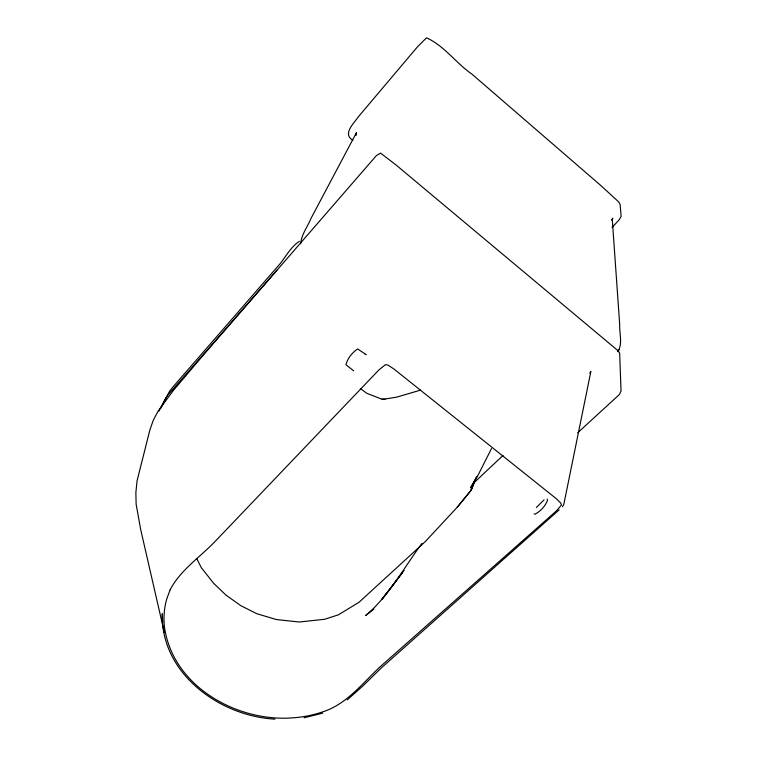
<?xml version="1.0" encoding="UTF-8"?>
<svg xmlns="http://www.w3.org/2000/svg" width="757" height="757" viewBox="0 0 757 757"><rect width="100%" height="100%" fill="white"/><g stroke="black" fill="none" stroke-linecap="round" stroke-linejoin="round"><path stroke-width="1.14" d="M457.294 507.171L471.034 490.347L474.866 480.629L471.034 490.347L457.294 507.171L425.387 541.492L359.064 602.241L338.37 614.845L324.658 619.264L299.337 622.017L276.456 619.567L256.822 613.719L240.821 605.666L225.946 595.097L213.692 583.344L201.315 567.684L196.697 558.496M471.034 490.347L476.778 476.626M158.913 411.098L165.897 397.699L168.565 394.274L277.109 270.022M160.626 408.581L169.502 391.35L173.126 386.77L280.61 263.133C286.326 255.629 291.426 246.385 299.422 241.294M611.902 219.899L612.773 218.139L612.101 220.192L612.262 219.341L619.69 324.431C619.254 333.194 622.822 343.328 618.091 351.324M491.492 448.57L477.979 475.311L470.561 487.849L476.21 477.648M617.863 351.721L618.961 349.753M562.479 506.726L563.795 504.427L590.867 371.507L589.835 373.182M421.933 543.479C403.765 567.731 389.221 595.787 365.697 615.488L373.892 609.101M402.308 572.954L381.963 599.26L404.087 570.39M536.353 507.455L544.084 499.828M612.016 227.564L619.283 219.615L621.137 216.294L620.115 204.428L618.649 201.864L600.424 185.181L471.914 74.101C456.206 63.351 443.895 45.392 426.484 37.85L417.486 46.811L358.506 116.606C354.248 122.984 341.956 133.98 352.876 140.3M473.92 482.805L503.074 455.421M577.705 432.758L619.377 394.539L621.043 391L619.661 353.207L618.072 350.746L395.977 164.922L380.563 153.113L376.437 155.554L202.431 356.14L173.495 390.281L158.128 411.07L153.293 420.23L149.886 429.967L137.083 480.723L135.863 492.57L136.128 504.171L140.679 529.522L164.335 632.549M347.208 699.941L362.887 685.946L381.358 667.882L559.158 509.839M420.57 390.101L396.848 397.103L381.954 399.507M304.163 717.768L322.709 713.16M385.095 399.261L380.809 398.769L366.814 393.309L360.313 388.511M274.98 719.15C219.577 716.169 160.626 673.352 162.272 613.69L162.67 622.68M365.196 354.437L366.161 354.626L357.607 348.958C352.1 352.734 347.728 358.156 345.911 364.647L353.642 370.807M534.13 513.88L535.114 514.154C540.536 511.193 545.201 506.291 547.434 500.491L547.292 499.081M356.159 135.266L355.733 133.544L355.762 134.784L356.443 132.693L310.862 218.678C307.541 226.873 301.314 234.727 300.718 243.716M170.107 589.826L166.795 598.844A113.682 89.44 17.8 0 0 164.345 625.944C171.773 685.274 235.531 721.771 291.644 717.929A113.843 89.686 18.2 0 0 322.331 711.987C346.895 704.407 362.84 682.606 381.045 665.961L556.196 511.107L561.467 505.051L560.786 503.121L556.196 498.608L393.782 368.886L387.915 365.073L385.531 364.609L378.907 369.918L214.468 542.107C199.46 557.606 180.289 570.286 170.107 589.826"/></g></svg>
